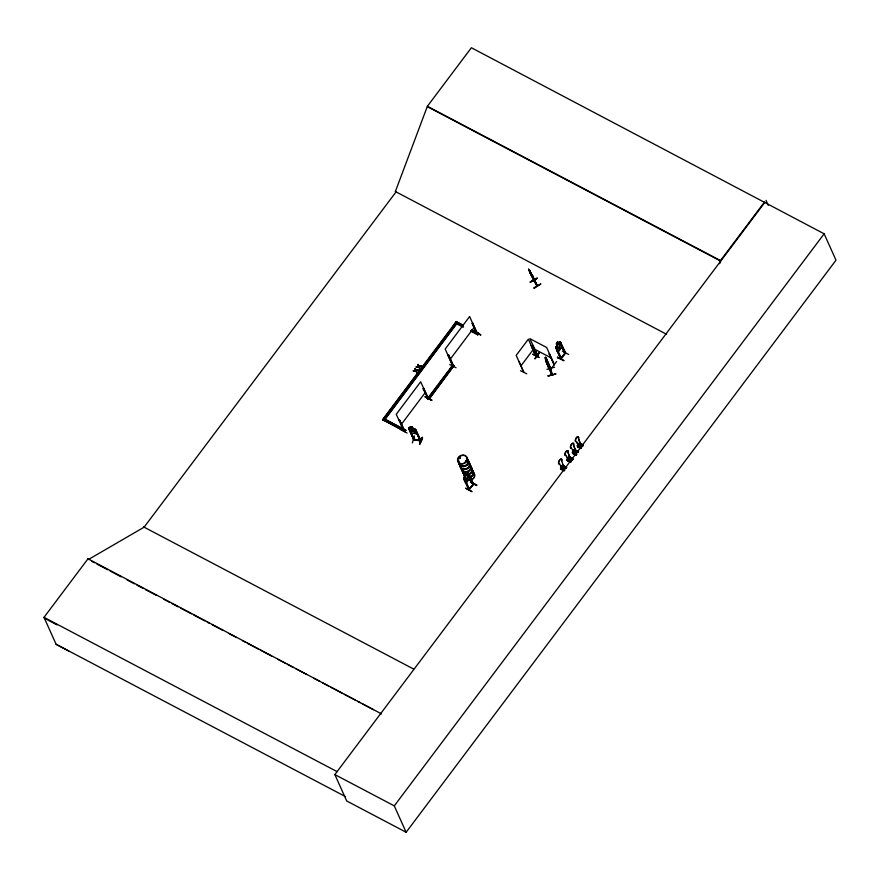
<?xml version="1.0" encoding="UTF-8"?>
<svg xmlns="http://www.w3.org/2000/svg" width="880" height="880" viewBox="0 0 880 880"><rect width="100%" height="100%" fill="white"/><g stroke="black" fill="none" stroke-linecap="round" stroke-linejoin="round"><path stroke-width="1.32" d="M561.902 466.18L561.396 466.521L561.759 466.004M567.963 457.512L567.578 457.985L568.095 457.71M561.759 466.213L561.176 466.367L561.726 466.18M561.176 466.136L561.55 466.048M567.985 457.787L567.864 458.051M573.331 450.087L573.287 450.692M449.669 364.496L456.06 367.752M465.707 488.367L472.054 491.667L465.652 488.147M550.484 368.126L551.881 375.012L550.66 368.456M551.738 374.429L552.189 374.913L545.545 359.568M417.307 432.773L417.197 434.027L411.521 432.949L410.146 431.42L411.521 432.949M404.14 430.276L403.81 431.343L404.382 430.419M404.371 430.485L404.316 430.661M428.395 398.519L427.834 399.377L428.56 398.816M453.299 365.2L448.492 354.882L448.085 355.432L453.002 366.168L453.343 365.2L452.958 365.673M476.894 333.817L472.109 323.477L472.516 322.927L477.499 333.685L476.63 333.707L476.982 333.124M473.385 483.681L469.062 490.061L464.101 479.336L464.739 478.896L469.502 489.555C466.499 490.105 473.242 486.486 473.385 483.648M561.187 358.336L560.615 358.589M561.165 358.028L565.411 352.616M523.82 372.394L516.175 355.377L528.396 339.13L535.7 356.015M537.185 355.498L537.834 355.784L529.881 338.657L546.678 347.501L554.312 364.463L553.927 363.891M553.696 364.144L554.312 364.463M458.997 457.853L459.107 458.689M459.393 458.502L459.206 457.732M459.217 458.326L459.767 457.6L460.306 458.073M465.553 461.076L465.52 461.703L465.498 461.109M465.553 461.219L466.092 461.087M562.254 466.741L560.648 469.183L564.146 470.877M564.432 470.481L560.78 468.853L561.198 468.292M563.024 465.784L562.771 466.29L566.324 467.874M569.36 461.824C564.641 460.031 567.875 458.304 571.054 461.527M567.127 460.427L567.589 459.789M575.982 455.103L572.539 453.343L574.211 450.89M572.891 452.892L576.422 454.509M578.237 445.753L577.5 446.765L580.943 448.525L577.445 446.82L579.051 444.389M465.047 477.213A4.983 4.18 -24.2 0 1 465.014 476.102L464.343 474.815L465.85 472.813L466.466 474.254L467.522 472.78L463.628 478.566L465.201 482.053L466.356 482.702L469.766 477.972L468.138 472.571L467.445 472.824L468.171 472.692M565.367 352.704L560.78 358.974L555.665 347.545L560.186 341.638L558.448 343.288L557.799 341.946M555.676 347.633L557.051 345.147L556.325 343.838C557.942 339.669 557.667 344.003 559.328 342.683L560.417 345.103L558.723 349.008L557.513 348.975L556.424 346.544L556.908 345.136M520.465 370.689L526.724 373.791M545.457 357.456L551.067 369.028L550.935 368.291M408.551 428.01L413.688 439.692L408.551 428.01L409.277 427.691M408.639 428.043L415.822 429.319L420.926 440.99L415.525 430.067L420.233 440.935L415.525 430.067M409.563 429.176L408.991 428.813L414.029 439.406M410.784 427.933L410.201 426.635L412.621 427.097L413.105 428.494L414.843 428.703M413.171 428.472L414.535 429.088L415.624 431.508L414.887 432.322L410.96 430.617L409.871 428.197L410.883 427.988L410.3 426.69M414.502 435.974L412.335 442.871M413.699 439.659L421.014 440.759L420.189 440.209M414.128 439.351L413.479 438.977M414.205 439.087L414.216 439.758M414.381 439.747L413.468 439.219M420.937 440.748L414.348 439.241M420.299 440.594L420.09 440.176M419.639 444.07C423.478 431.387 423.456 439.571 419.595 444.059M764.709 202.521L334.851 774.587L346.709 800.976L406.142 832.26L836 260.194L824.142 233.805L471.383 47.74L427.383 106.293L395.373 191.521L396 191.961L144.111 527.175L88.352 559.559L88 558.789L44 617.353L56.111 644.292L68.794 651.079M719.73 263.648L720.489 260.59L427.383 106.293M464.992 476.091L464.442 477.521L465.531 479.941L466.741 479.985L468.435 476.08L467.346 473.649L466.4 474.221M535.601 356.257L535.612 355.553L535.667 356.125M465.575 474.793L465.597 474.76A5.049 4.246 -24.2 0 1 462.462 470.569M533.885 280.038L534.303 280.984L533.709 280.533M533.852 280.676L528.715 269.401L537.185 286.209L536.855 285.054M530.156 272.811L528.627 269.225L534.27 280.841M536.657 285.329L537.427 286.077L532.081 275.077L532.642 275.462M537.405 285.989L534.105 280.5M427.636 398.926L428.164 398.31L427.834 399.377M427.702 399.102L428.516 398.904L420.662 381.788L396.231 414.304L404.129 431.42L403.678 430.892M452.76 365.992L445.203 349.019L469.634 316.503L477.18 333.52M473.132 484.649L468.589 473.363L468.171 473.913L473.088 484.649L473.165 483.527M473.539 484.11L468.589 473.363M560.67 358.446L561.044 359.095L556.083 348.359L556.501 347.809L556.303 348.48M556.501 347.809L561.473 358.512M561.132 358.985L565.532 353.056L560.571 342.386L560.153 342.936L564.883 353.397M400.631 429.583L407.077 433.037M562.947 466.048L566.379 467.808M572.583 453.321L576.037 455.037M573.045 452.683L576.543 454.223M578.006 445.94L581.482 447.645M579.568 443.938L579.491 442.673L581.548 444.257L579.293 447.326L578.985 446.633L581.24 443.575M579.799 443.465L583.418 445.126L579.326 442.915M557.48 357.687L564.036 360.69L557.623 357.214M460.185 458.194L458.887 458.381M519.046 361.405L523.798 372.35M532.774 354.354L539.209 357.478L532.895 354.189M561.473 467.588L560.956 466.433L561.638 465.498M561.792 465.575L560.956 466.433M567.314 457.963L567.985 459.195L567.314 457.963L568.161 457.105M572.847 450.593L573.518 451.825L572.847 450.593L573.54 449.658M564.245 470.591L560.439 468.094L564.685 469.997M569.129 457.347L569.063 456.566L571.109 458.15L568.854 461.208L566.808 459.635M576.279 454.707L572.341 452.265L576.719 454.113M581.042 448.239L577.236 445.742L581.669 447.535L579.381 446.336M564.575 470.283L560.868 468.413L562.166 466.642M574.057 450.813L572.759 452.573L572.517 452.023M568.579 460.108L570.086 458.062L568.106 452.551A2.662 1.199 -62.9 0 0 567.27 450.692A2.662 1.199 -62.9 0 0 565.147 453.585A2.662 1.199 -62.9 0 0 565.983 455.444L565.851 455.378A2.662 1.199 -62.9 0 1 565.015 453.508A2.662 1.199 -62.9 0 1 567.138 450.626A2.662 1.199 -62.9 0 1 567.974 452.485L569.954 457.996L568.579 460.108L565.851 455.378M573.98 452.672L575.487 450.626L573.518 445.115A2.662 1.199 -62.9 0 0 572.671 443.256A2.662 1.199 -62.9 0 0 570.548 446.149A2.662 1.199 -62.9 0 0 571.384 448.008L574.112 452.738L575.619 450.703L573.65 445.192A2.662 1.199 -62.9 0 0 572.803 443.322A2.662 1.199 -62.9 0 0 570.68 446.215A2.662 1.199 -62.9 0 0 571.516 448.074L571.384 448.008M580.382 444.114L578.886 446.16L576.29 441.496A2.662 1.199 -62.9 0 1 575.443 439.626A2.662 1.199 -62.9 0 1 577.577 436.733A2.662 1.199 -62.9 0 1 578.413 438.603L580.525 444.18L579.018 446.226L576.422 441.562A2.662 1.199 -62.9 0 1 575.575 439.692A2.662 1.199 -62.9 0 1 577.709 436.799A2.662 1.199 -62.9 0 1 578.545 438.669L580.525 444.18M563.002 465.718L562.694 465.036L564.751 466.609L562.606 469.304M564.443 465.927L564.52 466.708M568.546 460.526L570.801 457.457M399.52 420.167L399.113 420.717L399.74 420.288L404.47 430.914L399.74 420.288M427.658 398.992L428.208 399.399L423.137 388.762L423.544 388.201L428.527 398.97M423.764 388.322L423.137 388.762M448.305 355.553L448.712 355.003M477.026 334.202L472.329 323.587L472.736 323.037M404.151 431.343L404.547 430.804M427.878 399.311L428.516 398.904M431.662 400.279L425.227 396.869M425.183 396.891L431.86 400.048M477.312 333.41L480.832 334.774L476.586 332.585M532.609 345.279L537.834 355.784M535.007 358.545L539.572 352.44L535.117 358.765M534.941 358.677L539.583 352.44M549.12 353.98L554.147 364.727M551.98 367.642L556.578 361.537M413.281 370.81L415.569 370.238L413.281 370.81L415.723 370.689L416.702 372.779M415.184 368.28L416.174 370.392L418.583 370.271L416.174 370.392M416.251 366.861L418.539 366.278L416.251 366.861L418.693 366.729L419.683 368.83M418.154 364.32L419.155 366.443L421.564 366.322L419.155 366.443M418.583 370.271L416.24 370.623L418.484 370.051M421.564 366.322L419.21 366.674L421.465 366.102M405.856 430.463L384.703 419.078L405.702 430.133L404.965 431.64L382.591 419.617L456.269 321.563L463.331 325.281M382.734 419.947L426.943 361.119M428.582 358.93L450.692 329.516M452.331 327.338L456.269 321.563M384.78 419.507L456.61 323.389L463.606 327.074M400.972 424.864L425.403 392.348M449.944 359.579L474.386 327.063M428.362 397.441L452.793 364.925L454.025 365.574L429.737 398.42L428.362 397.441L429.737 398.42M428.516 397.771L437.47 385.847M439.098 383.68L448.052 371.756M449.691 369.589L452.793 364.925M429.583 398.09L454.025 365.574M404.965 431.64L405.702 430.133M478.489 333.256L477.752 334.774L478.489 333.256L471.493 329.571M520.916 365.937L533.137 349.679M556.391 343.871L557.898 341.88M560.373 343.057L560.791 342.507M463.958 477.4L465.069 476.124L464.409 474.782L465.916 472.846M558.294 351.604L561.748 346.995M557.249 351.12L558.272 351.692L561.869 347.028L560.076 341.682M464.321 479.446L464.739 478.896M557.491 357.72L557.645 357.159M466.29 482.658L469.887 478.005L469.777 476.091M470.58 481.899L476.894 485.232L470.591 481.91M562.375 351.164L568.678 354.486M469.051 488.961L473.22 484.539M720.489 260.59L764.489 202.026M406.142 832.26L394.273 805.871L824.142 233.805M453.123 365.475L448.492 354.882M469.15 489.368L464.519 478.786M469.15 489.951L463.683 478.522M532.378 276.452L530.123 271.205M480.634 334.994L474.254 331.837M425.194 396.88L431.607 400.389M575.08 449.878L578.567 451.583M420.816 441.001L413.567 439.637M529.287 270.501L534.325 280.94M530.068 271.271L528.99 269.346M531.311 274.692C527.736 268.389 534.611 281.27 533.577 278.399M531.399 273.79L530.706 272.503M531.058 274.626L530.2 272.712M537.075 278.135L530.123 282.04L537.152 278.212M537.218 278.366L530.266 282.271M540.694 283.987L533.731 287.881L534.017 288.42L540.716 284.031M459.25 457.523L459.822 457.446M567.358 460.229L570.614 462.121M547.591 364.969C548.933 364.056 543.84 354.717 545.732 358.985L545.721 358.325M546.205 357.808L550.803 369.094L545.512 357.148M545.193 357.544L545.6 359.733M547.074 360.624L548.713 367.719L545.523 359.722M546.359 362.461L545.512 357.357L545.743 360.008M548.35 367.158L548.713 367.719M554.62 367.246L546.953 369.303M548.075 375.76L555.863 374.022L548.174 376.024M548.152 375.958L555.775 373.824M565.125 353.606L560.153 342.936M416.35 367.081L418.693 366.729M413.38 371.03L415.723 370.689M410.278 426.767L412.522 427.196M409.189 427.713L410.861 428.065M415.437 430.298L416.108 430.419M551.892 373.901L552.057 374.286M414.348 439.417L409.651 428.945M422.334 437.47L419.782 444.268M551.837 374.935L546.458 362.45M579.568 443.465L583.242 445.225M583.176 445.456L580.822 444.345L583.033 445.654M579.348 443.949L582.989 445.72M580.382 444.939L582.681 446.116M577.236 445.742L581.229 448.129M574.893 449.878L578.38 451.693M574.673 449.988L576.653 450.78L574.508 453.464M575.927 450.857L578.281 451.968M575.795 451.066L578.127 452.177M574.508 450.527L577.951 452.287M575.487 451.462L577.841 452.562M574.486 452.859L576.763 454.058M572.341 452.265L576.477 454.443M572.66 453.057L576.103 454.817M568.887 456.797L573.034 458.92L569.063 456.566M569.371 457.358L572.803 459.118M568.92 457.842L572.55 459.602M568.931 457.952L572.363 459.712M568.898 460.306L571.23 461.417M570.944 461.813L566.984 459.393M567.314 460.317L570.79 462.022M561.616 460.955L561.748 461.021A2.662 1.199 -62.9 0 0 560.912 459.151A2.662 1.199 -62.9 0 0 558.778 462.044A2.662 1.199 -62.9 0 0 559.625 463.914L559.493 463.848A2.662 1.199 -62.9 0 1 558.646 461.978A2.662 1.199 -62.9 0 1 560.78 459.085A2.662 1.199 -62.9 0 1 561.616 460.955L563.717 466.532L562.221 468.578L559.493 463.848M562.518 465.267L566.665 467.412M562.991 465.707L566.621 467.478M562.771 465.817L566.445 467.577M562.551 466.312L566.181 468.072M562.562 466.422L566.005 468.182M563.585 467.291L565.939 468.402M562.529 468.776L564.872 469.887M560.439 468.094L562.188 468.996M427.614 106.788L720.709 261.085M666.633 334.312L395.373 191.521L396.055 191.884M558.272 351.692L557.227 351.01M534.633 349.206L551.43 358.05M456.423 321.893L462.308 324.995M471.647 329.901L478.643 333.586M470.602 330.759L477.598 334.444M456.753 323.719L462.583 326.788M470.756 331.089L477.752 334.774M452.947 365.255L454.168 365.904M382.591 419.617L404.811 431.31M143.418 526.812L413.468 668.965M88 558.789L381.447 713.856L380.765 713.493M91.982 561.484L94.413 562.76M96.844 564.036L107.756 569.778M110.187 571.065L121.11 576.807M127.171 579.997L134.453 583.836M136.884 585.112L142.945 588.302M145.376 589.578L156.288 595.331M163.57 599.159L169.642 602.36M172.062 603.636L178.134 606.826M180.565 608.102L191.477 613.855M193.908 615.131L204.831 620.884M207.251 622.16L209.682 623.436M212.102 624.712L223.025 630.454M229.097 633.655L236.368 637.483M242.44 640.673L244.871 641.96M247.291 643.236L258.214 648.978M260.645 650.254L271.557 656.007M277.629 659.197L284.911 663.036M287.331 664.312L293.403 667.502M295.823 668.778L306.746 674.531M314.028 678.359L320.089 681.549M322.52 682.836L328.581 686.026M331.012 687.302L341.935 693.055M344.355 694.331L355.278 700.073M357.709 701.349L360.129 702.636M362.56 703.912L373.483 709.654M44 617.353L337.106 771.639M334.851 774.587L394.273 805.871M56.111 644.292L345.565 796.653M44.341 618.123L57.035 624.91M528.792 269.368L530.145 271.59M530.838 273.647L531.916 275.407M531.135 274.582L533.841 279.004M537.141 286.154L533.5 280.093L533.676 280.643M565.587 353.001L560.12 341.605M419.21 366.674L420.024 368.357M416.24 370.623L417.054 372.317M417.813 364.782L418.638 366.498M414.832 368.742L415.668 370.458M550.825 368.038L552.145 374.88L546.293 361.449M766.018 200.332L768.251 205.315M532.323 274.945L537.075 285.505M549.274 353.771L554.125 364.694L554.18 364.023M545.93 359.414L547.382 363.88M457.644 322.542L383.966 420.596M476.641 485.573L470.349 482.152M412.247 427.262L410.806 426.987M467.83 461.219A5.049 4.246 -24.2 0 1 466.939 468.82A5.049 4.246 -24.2 0 1 460.031 465.179M466.521 458.304A5.049 4.246 -24.2 0 1 467.852 463.914A5.049 4.246 -24.2 0 1 461.461 466.323A5.049 4.246 -24.2 0 1 459.03 461.131M467.643 460.955A4.972 4.18 -24.2 0 1 466.763 468.435A4.972 4.18 -24.2 0 1 459.965 464.86M466.554 458.535A4.972 4.18 -24.2 0 1 465.674 466.015A4.972 4.18 -24.2 0 1 458.876 462.44M466.455 458.15A5.049 4.246 -24.2 0 1 465.564 465.751A5.049 4.246 -24.2 0 1 458.656 462.121M468.787 462.099A4.983 4.18 -24.2 0 1 466.389 469.194A4.983 4.18 -24.2 0 1 460.174 465.355M469.788 464.387A4.961 4.169 -24.2 0 1 467.401 471.449A4.961 4.169 -24.2 0 1 461.219 467.621M467.258 458.7A4.983 4.18 -24.2 0 1 464.86 465.795A4.983 4.18 -24.2 0 1 458.656 461.945M468.963 463.881A4.983 4.18 -24.2 0 1 468.083 471.383A4.983 4.18 -24.2 0 1 461.274 467.797M472.703 472.186A4.983 4.18 -24.2 0 1 474.111 477.543A4.983 4.18 -24.2 0 1 468.094 480.194M472.604 472.021A4.961 4.169 -24.2 0 1 474.012 477.356A4.961 4.169 -24.2 0 1 468.028 480.007M464.981 477.037A4.961 4.169 -24.2 0 1 464.948 475.915M470.25 466.609A5.049 4.246 -24.2 0 1 472.142 470.921A5.049 4.246 -24.2 0 1 468.127 474.672M470.283 466.829A4.972 4.18 -24.2 0 1 472.142 471.086A4.972 4.18 -24.2 0 1 468.193 474.771M464.585 474.419A4.972 4.18 -24.2 0 1 462.616 470.734M470.074 466.334A4.983 4.18 -24.2 0 1 469.183 473.836M465.465 474.353A4.983 4.18 -24.2 0 1 462.385 470.25M470.646 465.707A4.961 4.169 -24.2 0 1 466.983 472.087A4.961 4.169 -24.2 0 1 461.417 468.061M469.073 464.167A4.961 4.169 -24.2 0 1 469.986 464.827M472.296 469.92A4.972 4.18 -24.2 0 1 469.282 477.191M464.75 476.19A4.972 4.18 -24.2 0 1 463.705 473.165M472.516 470.404A4.983 4.18 -24.2 0 1 470.712 477.235M464.959 476.674A4.983 4.18 -24.2 0 1 464.211 472.527M472.494 470.195A5.049 4.246 -24.2 0 1 469.436 477.576M464.838 476.553A5.049 4.246 -24.2 0 1 463.771 473.484M472.428 470.041A5.049 4.246 -24.2 0 1 469.37 477.433M464.772 476.399A5.049 4.246 -24.2 0 1 463.705 473.33M531.278 345.543L535.832 356.411L531.278 345.543M557.645 342.496L556.941 344.135L557.645 342.496M558.569 343.684L557.172 345.543L558.261 347.974L559.669 346.104L558.569 343.684M465.663 473.473L464.959 475.101L465.663 473.473M466.587 474.65L465.19 476.52L466.279 478.94L467.687 477.081L466.587 474.65M547.283 363.726L547.129 364.386L547.283 363.726M413.336 428.857L411.081 428.428L412.17 430.848L414.425 431.277L413.336 428.857M577.907 444.158L578.424 445.313L577.907 444.158M572.748 459.338L569.305 457.578L572.693 459.393M572.308 459.932L569.965 458.821L572.242 459.998M460.636 463.606A4.983 4.18 -24.2 0 0 467.181 458.172A4.983 4.18 -24.2 0 0 459.327 456.412A4.983 4.18 -24.2 0 0 460.636 463.606M460.768 463.837A4.961 4.169 -24.2 0 0 467.28 458.425A4.961 4.169 -24.2 0 0 459.459 456.676A4.961 4.169 -24.2 0 0 460.768 463.837"/></g></svg>
